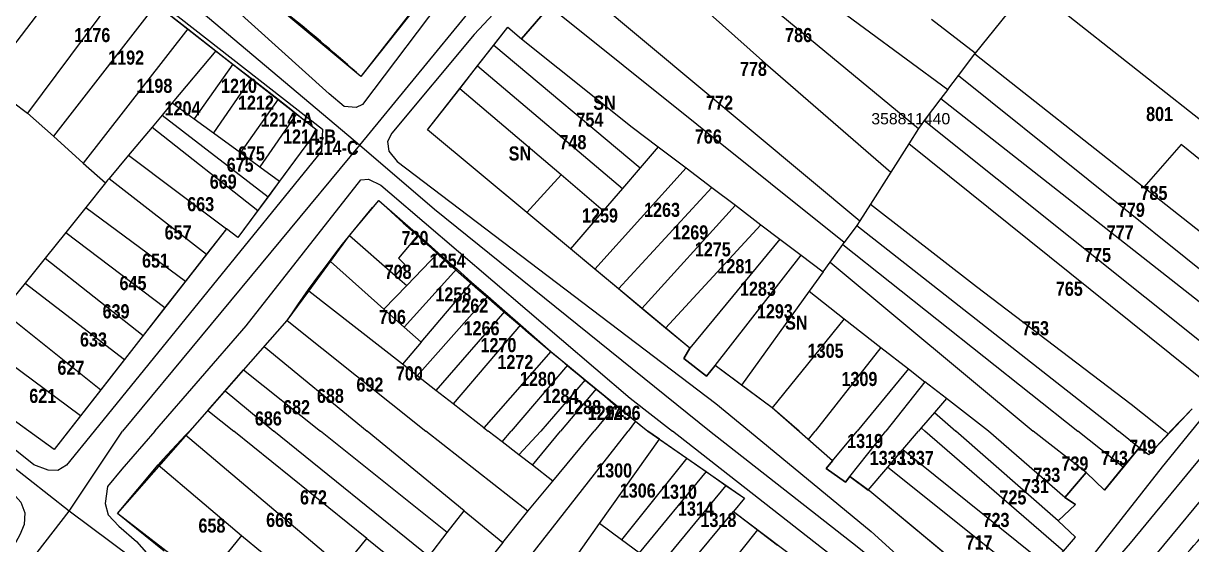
# Model space of a CAD drawing. Extents: x 199665 to 201826, y 4836581 to 4838476.
# Drawn here: x 200654.4 to 200861.5, y 4837573.8 to 4837666.3 of the extents above; entities that cross this region are included whole.
import ezdxf
from ezdxf.enums import TextEntityAlignment as Align

# ---------------------------------------------------------------- set-up
doc = ezdxf.new("R2010")
doc.units = 0
doc.header["$LTSCALE"] = 1.5
doc.header["$MEASUREMENT"] = 0
for name, color, linetype in [('CD-MALHA-LOTES', 40, 'CONTINUOUS'), ('CD_TXT_QUADRA', 7, 'CONTINUOUS'), ('RU-QUADRAS', 6, 'CONTINUOUS'), ('SV-EIXO-RUA-N-PAV', 6, 'CONTINUOUS'), ('SV-RUA-NAO-PAV-S-GUIA-C-GUIA', 7, 'CONTINUOUS'), ('Th_NmrPort', 1, 'CONTINUOUS')]:
    doc.layers.add(name, color=color, linetype=linetype)
doc.styles.add('MONOTXT', font='ARIAL.TTF', dxfattribs={"height": 0.2})
doc.styles.get("Standard").update_dxf_attribs({"font": 'swisscbo.ttf'})

msp = doc.modelspace()

# ---------------------------------------------------------------- linework, layer by layer
at = {"layer": 'CD-MALHA-LOTES', "linetype": 'Continuous'}
for p, q in [((200764.95, 4837693.93), (200818.25, 4837654.54)), ((200761.79, 4837690.05), (200813.09, 4837647.64)), ((200757.25, 4837684.86), (200785.96, 4837659.17)), ((200665.54, 4837679.34), (200647.7, 4837655.88)), ((200749.33, 4837675.81), (200802.69, 4837631.25)), ((200672.58, 4837673.85), (200655.12, 4837650.35)), ((200832.83, 4837673), (200823.14, 4837661.01)), ((200677.93, 4837669.67), (200659.71, 4837646.24)), ((200677.93, 4837669.67), (200683.53, 4837665.3)), ((200714.2, 4837656.85), (200697.57, 4837670.79)), ((200747.64, 4837669.25), (200742.72, 4837663.52)), ((200799.92, 4837627.41), (200747.64, 4837669.25)), ((200723.68, 4837668.94), (200714.2, 4837656.85)), ((200837.66, 4837669.18), (200887.31, 4837630)), ((200683.53, 4837665.3), (200664.98, 4837641.5)), ((200683.53, 4837665.3), (200688.51, 4837661.41)), ((200737.77, 4837662.41), (200740.28, 4837665.62)), ((200740.28, 4837665.62), (200742.72, 4837663.52)), ((200823.14, 4837661.01), (200815.36, 4837666.93)), ((200742.72, 4837663.52), (200762.33, 4837647.87)), ((200688.51, 4837661.41), (200680.78, 4837652.17)), ((200688.51, 4837661.41), (200691.52, 4837659.06)), ((200734.89, 4837658.74), (200737.77, 4837662.41)), ((200737.77, 4837662.41), (200763.71, 4837640.64)), ((200823.03, 4837660.87), (200823.14, 4837661.01)), ((200691.52, 4837659.06), (200684.66, 4837649.34)), ((200691.52, 4837659.06), (200694.75, 4837656.54)), ((200785.96, 4837659.17), (200808.19, 4837639.91)), ((200820.15, 4837657.05), (200823.03, 4837660.87)), ((200823.03, 4837660.87), (200852.99, 4837637.24)), ((200731.73, 4837654.69), (200734.89, 4837658.74)), ((200734.89, 4837658.74), (200760.59, 4837637.01)), ((200818.25, 4837654.54), (200820.15, 4837657.05)), ((200820.15, 4837657.05), (200874.2, 4837613.62)), ((200647.7, 4837655.88), (200655.12, 4837650.35)), ((200694.75, 4837656.54), (200688.08, 4837646.84)), ((200694.75, 4837656.54), (200699.54, 4837652.8)), ((200699.54, 4837652.8), (200692.86, 4837643.34)), ((200699.54, 4837652.8), (200701.5, 4837651.27)), ((200726.02, 4837647.4), (200731.73, 4837654.69)), ((200749.73, 4837639.38), (200731.73, 4837654.69)), ((200817.06, 4837652.97), (200814.08, 4837649.02)), ((200818.25, 4837654.54), (200817.06, 4837652.97)), ((200817.06, 4837652.97), (200871.43, 4837610.16)), ((200680.78, 4837652.17), (200678.99, 4837650.02)), ((200680.78, 4837652.17), (200684.66, 4837649.34)), ((200701.5, 4837651.27), (200702.81, 4837650.23)), ((200655.12, 4837650.35), (200659.71, 4837646.24)), ((200678.99, 4837650.02), (200677.19, 4837647.88)), ((200678.99, 4837650.02), (200697.75, 4837635.53)), ((200684.66, 4837649.34), (200688.08, 4837646.84)), ((200702.81, 4837650.23), (200696.33, 4837640.81)), ((200702.81, 4837650.23), (200706.44, 4837647.34)), ((200814.08, 4837649.02), (200813.4, 4837648.12)), ((200814.08, 4837649.02), (200868, 4837605.88)), ((200677.19, 4837647.88), (200673.03, 4837642.91)), ((200677.19, 4837647.88), (200695.95, 4837633.08)), ((200688.08, 4837646.84), (200692.86, 4837643.34)), ((200706.44, 4837647.34), (200699.78, 4837638.29)), ((200743.63, 4837632.73), (200726.02, 4837647.4)), ((200762.33, 4837647.87), (200766.93, 4837644.38)), ((200813.09, 4837647.64), (200811.37, 4837644.92)), ((200813.4, 4837648.12), (200813.09, 4837647.64)), ((200659.71, 4837646.24), (200664.98, 4837641.5)), ((200766.93, 4837644.38), (200763.71, 4837640.64)), ((200766.93, 4837644.38), (200771.88, 4837640.62)), ((200811.37, 4837644.92), (200808.19, 4837639.91)), ((200864.86, 4837601.95), (200811.37, 4837644.92)), ((200859.63, 4837644.76), (200852.99, 4837637.24)), ((200883.56, 4837625.32), (200859.63, 4837644.76)), ((200673.03, 4837642.91), (200669.57, 4837638.77)), ((200673.03, 4837642.91), (200690.38, 4837629.84)), ((200692.86, 4837643.34), (200696.33, 4837640.81)), ((200664.98, 4837641.5), (200668.92, 4837637.97)), ((200696.33, 4837640.81), (200699.78, 4837638.29)), ((200771.88, 4837640.62), (200755.68, 4837622.68)), ((200763.71, 4837640.64), (200760.59, 4837637.01)), ((200771.88, 4837640.62), (200776.43, 4837637.16)), ((200669.32, 4837638.48), (200668.92, 4837637.97)), ((200669.57, 4837638.77), (200669.32, 4837638.48)), ((200669.57, 4837638.77), (200686.85, 4837625.31)), ((200699.78, 4837638.29), (200697.75, 4837635.53)), ((200749.73, 4837639.38), (200743.63, 4837632.73)), ((200757.18, 4837633.04), (200749.73, 4837639.38)), ((200808.19, 4837639.91), (200804.58, 4837634.22)), ((200668.92, 4837637.97), (200665.45, 4837633.64)), ((200760.59, 4837637.01), (200757.18, 4837633.04)), ((200776.43, 4837637.16), (200759.89, 4837619.17)), ((200776.43, 4837637.16), (200780.6, 4837634)), ((200852.99, 4837637.24), (200877.58, 4837617.84)), ((200697.75, 4837635.53), (200695.95, 4837633.08)), ((200712.21, 4837628.65), (200717.38, 4837634.86)), ((200717.38, 4837634.86), (200724.35, 4837628.74)), ((200780.6, 4837634), (200764.03, 4837615.72)), ((200780.6, 4837634), (200785.14, 4837630.55)), ((200804.58, 4837634.22), (200802.69, 4837631.25)), ((200804.58, 4837634.22), (200823.37, 4837619.61)), ((200665.45, 4837633.64), (200661.89, 4837629.2)), ((200665.45, 4837633.64), (200683.13, 4837620.54)), ((200695.95, 4837633.08), (200692.43, 4837628.3)), ((200751.37, 4837626.28), (200743.63, 4837632.73)), ((200757.18, 4837633.04), (200751.37, 4837626.28)), ((200690.38, 4837629.84), (200686.85, 4837625.31)), ((200692.43, 4837628.3), (200690.38, 4837629.84)), ((200785.14, 4837630.55), (200768.24, 4837612.21)), ((200785.14, 4837630.55), (200788.5, 4837628)), ((200802.11, 4837630.45), (200799.92, 4837627.41)), ((200802.69, 4837631.25), (200802.11, 4837630.45)), ((200802.11, 4837630.45), (200847.75, 4837594.58)), ((200661.89, 4837629.2), (200658.25, 4837624.65)), ((200661.89, 4837629.2), (200679.48, 4837615.85)), ((200708.84, 4837624.06), (200712.21, 4837628.65)), ((200712.21, 4837628.65), (200720.32, 4837621.55)), ((200724.35, 4837628.74), (200720.88, 4837624.65)), ((200724.35, 4837628.74), (200727.93, 4837625.59)), ((200788.5, 4837628), (200772.51, 4837608.65)), ((200788.5, 4837628), (200792.27, 4837625.14)), ((200755.68, 4837622.68), (200751.37, 4837626.28)), ((200797.39, 4837623.9), (200799.65, 4837627.04)), ((200799.65, 4837627.04), (200799.92, 4837627.41)), ((200799.65, 4837627.04), (200841.32, 4837593.93)), ((200658.25, 4837624.65), (200654.68, 4837620.2)), ((200658.25, 4837624.65), (200675.64, 4837610.94)), ((200686.85, 4837625.31), (200683.13, 4837620.54)), ((200704.96, 4837618.78), (200708.84, 4837624.06)), ((200708.84, 4837624.06), (200718.3, 4837615.59)), ((200720.88, 4837624.65), (200722.03, 4837623.53)), ((200722.34, 4837619.78), (200727.93, 4837625.59)), ((200727.93, 4837625.59), (200731.2, 4837622.72)), ((200777.03, 4837605.58), (200792.27, 4837625.14)), ((200792.27, 4837625.14), (200796.16, 4837622.19)), ((200796.16, 4837622.19), (200797.39, 4837623.9)), ((200797.39, 4837623.9), (200833.39, 4837593.93)), ((200722.03, 4837623.53), (200720.32, 4837621.55)), ((200731.2, 4837622.72), (200721.89, 4837612.39)), ((200731.2, 4837622.72), (200733.91, 4837620.34)), ((200759.89, 4837619.17), (200755.68, 4837622.68)), ((200796.16, 4837622.19), (200793.68, 4837618.75)), ((200654.68, 4837620.2), (200650.7, 4837615.23)), ((200654.68, 4837620.2), (200672.32, 4837606.67)), ((200683.13, 4837620.54), (200679.48, 4837615.85)), ((200722.34, 4837619.78), (200718.3, 4837615.59)), ((200720.32, 4837621.55), (200722.34, 4837619.78)), ((200724.89, 4837609.71), (200733.91, 4837620.34)), ((200733.91, 4837620.34), (200736.74, 4837617.86)), ((200823.37, 4837619.61), (200850.79, 4837598.73)), ((200701.14, 4837613.56), (200704.96, 4837618.78)), ((200721.58, 4837605.8), (200704.96, 4837618.78)), ((200736.74, 4837617.86), (200724.22, 4837603.75)), ((200736.74, 4837617.86), (200739.76, 4837615.2)), ((200764.03, 4837615.72), (200759.89, 4837619.17)), ((200793.68, 4837618.75), (200781.7, 4837602.13)), ((200793.68, 4837618.75), (200799.92, 4837613.86)), ((200679.48, 4837615.85), (200675.64, 4837610.94)), ((200718.3, 4837615.59), (200721.89, 4837612.39)), ((200768.24, 4837612.21), (200764.03, 4837615.72)), ((200650.7, 4837615.23), (200668.13, 4837601.3)), ((200697.09, 4837608.98), (200701.14, 4837613.56)), ((200701.14, 4837613.56), (200725.75, 4837593.93)), ((200739.76, 4837615.2), (200727.53, 4837601.16)), ((200739.76, 4837615.2), (200742.49, 4837612.81)), ((200799.92, 4837613.86), (200787.15, 4837598.1)), ((200799.92, 4837613.86), (200806.42, 4837608.79)), ((200721.89, 4837612.39), (200724.89, 4837609.71)), ((200742.49, 4837612.81), (200730.58, 4837598.77)), ((200742.49, 4837612.81), (200747.87, 4837608.07)), ((200772.51, 4837608.65), (200768.24, 4837612.21)), ((200664.52, 4837596.67), (200646.51, 4837610)), ((200675.64, 4837610.94), (200672.32, 4837606.67)), ((200724.89, 4837609.71), (200721.58, 4837605.8)), ((200693.43, 4837604.82), (200697.09, 4837608.98)), ((200697.09, 4837608.98), (200715.34, 4837593.93)), ((200747.87, 4837608.07), (200736, 4837594.54)), ((200747.87, 4837608.07), (200750.83, 4837605.65)), ((200772.51, 4837608.65), (200771.49, 4837606.84)), ((200806.42, 4837608.79), (200794.73, 4837593.93)), ((200806.42, 4837608.79), (200811.32, 4837604.98)), ((200672.32, 4837606.67), (200668.13, 4837601.3)), ((200724.22, 4837603.75), (200721.58, 4837605.8)), ((200750.83, 4837605.65), (200740.83, 4837593.94)), ((200750.83, 4837605.65), (200754, 4837603.04)), ((200771.49, 4837606.84), (200775.47, 4837603.7)), ((200775.47, 4837603.7), (200777.03, 4837605.58)), ((200781.7, 4837602.13), (200777.03, 4837605.58)), ((200655.33, 4837593.93), (200641.63, 4837603.81)), ((200690.14, 4837601.1), (200693.43, 4837604.82)), ((200693.43, 4837604.82), (200707.05, 4837593.93)), ((200727.53, 4837601.16), (200724.22, 4837603.75)), ((200754, 4837603.04), (200746.1, 4837593.93)), ((200754, 4837603.04), (200755.9, 4837601.48)), ((200811.32, 4837604.98), (200802.17, 4837593.93)), ((200811.32, 4837604.98), (200814.22, 4837602.72)), ((200668.13, 4837601.3), (200664.52, 4837596.67)), ((200687.07, 4837597.62), (200690.14, 4837601.1)), ((200690.14, 4837601.1), (200698.78, 4837593.93)), ((200730.58, 4837598.77), (200727.53, 4837601.16)), ((200755.9, 4837601.48), (200749.62, 4837593.93)), ((200755.9, 4837601.48), (200759.41, 4837598.59)), ((200787.15, 4837598.1), (200781.7, 4837602.13)), ((200814.22, 4837602.72), (200807.27, 4837593.93)), ((200818.03, 4837599.76), (200814.22, 4837602.72)), ((200818.03, 4837599.76), (200815.9, 4837597.27)), ((200825.5, 4837593.93), (200818.03, 4837599.76)), ((200683.82, 4837593.93), (200687.07, 4837597.62)), ((200687.07, 4837597.62), (200691.7, 4837593.93)), ((200736, 4837594.54), (200730.58, 4837598.77)), ((200759.41, 4837598.59), (200755.56, 4837593.93)), ((200759.41, 4837598.59), (200762.93, 4837595.69)), ((200791.9, 4837593.93), (200787.15, 4837598.1)), ((200815.9, 4837597.27), (200813.55, 4837594.51)), ((200815.9, 4837597.27), (200819.68, 4837593.93)), ((200850.79, 4837598.73), (200856.79, 4837593.93)), ((200857.72, 4837593.93), (200861.61, 4837597.9)), ((200664.52, 4837596.67), (200662.38, 4837593.93)), ((200762.93, 4837595.69), (200761.58, 4837593.93)), ((200762.93, 4837595.69), (200765.07, 4837593.93)), ((200659.85, 4837590.67), (200655.33, 4837593.93)), ((200662.38, 4837593.93), (200659.85, 4837590.67)), ((200683.15, 4837593.22), (200679.09, 4837588.91)), ((200683.82, 4837593.93), (200683.15, 4837593.22)), ((200711, 4837569.62), (200683.15, 4837593.22)), ((200715.3, 4837574.89), (200691.7, 4837593.93)), ((200726.28, 4837571.74), (200698.78, 4837593.93)), ((200729.54, 4837575.98), (200707.05, 4837593.93)), ((200732.51, 4837579.84), (200715.34, 4837593.93)), ((200743.82, 4837579.76), (200725.75, 4837593.93)), ((200736, 4837594.54), (200736.79, 4837593.93)), ((200739.24, 4837592.04), (200736.79, 4837593.93)), ((200739.24, 4837592.04), (200740.83, 4837593.94)), ((200740.75, 4837567.33), (200761.58, 4837593.93)), ((200746.1, 4837593.93), (200742.23, 4837589.73)), ((200744.63, 4837587.89), (200749.62, 4837593.93)), ((200748.25, 4837585.1), (200755.56, 4837593.93)), ((200767.14, 4837592.5), (200765.07, 4837593.93)), ((200791.9, 4837593.93), (200793.57, 4837592.46)), ((200793.57, 4837592.46), (200794.73, 4837593.93)), ((200797.83, 4837588.7), (200802.17, 4837593.93)), ((200800.91, 4837585.89), (200807.27, 4837593.93)), ((200810.27, 4837590.67), (200813.05, 4837593.93)), ((200813.55, 4837594.51), (200813.05, 4837593.93)), ((200814.19, 4837593.93), (200813.55, 4837594.51)), ((200838.75, 4837572.67), (200814.19, 4837593.93)), ((200837.85, 4837578.02), (200819.68, 4837593.93)), ((200838.99, 4837582.16), (200825.5, 4837593.93)), ((200842.78, 4837586.63), (200833.39, 4837593.93)), ((200849.36, 4837587.54), (200841.32, 4837593.93)), ((200847.75, 4837594.58), (200848.55, 4837593.93)), ((200852.2, 4837591.01), (200848.55, 4837593.93)), ((200857.35, 4837593.49), (200853.91, 4837589.73)), ((200856.79, 4837593.93), (200857.35, 4837593.49)), ((200857.72, 4837593.93), (200857.35, 4837593.49)), ((200742.23, 4837589.73), (200739.24, 4837592.04)), ((200756.54, 4837577.55), (200767.14, 4837592.5)), ((200767.14, 4837592.5), (200772, 4837589.13)), ((200793.57, 4837592.46), (200797.83, 4837588.7)), ((200807.61, 4837587.56), (200810.27, 4837590.67)), ((200810.27, 4837590.67), (200836.22, 4837569.82)), ((200849.36, 4837587.54), (200852.2, 4837591.01)), ((200853.91, 4837589.73), (200852.2, 4837591.01)), ((200679.09, 4837588.91), (200678.29, 4837587.96)), ((200744.63, 4837587.89), (200742.23, 4837589.73)), ((200772, 4837589.13), (200760.4, 4837574.69)), ((200772, 4837589.13), (200775.42, 4837586.76)), ((200797.83, 4837588.7), (200796.7, 4837587.34)), ((200671.05, 4837579.31), (200678.29, 4837587.96)), ((200678.29, 4837587.96), (200693.08, 4837575.46)), ((200748.25, 4837585.1), (200744.63, 4837587.89)), ((200775.42, 4837586.76), (200763.56, 4837572.35)), ((200775.42, 4837586.76), (200778.91, 4837584.33)), ((200796.7, 4837587.34), (200800.11, 4837584.87)), ((200804.14, 4837583.49), (200807.61, 4837587.56)), ((200807.61, 4837587.56), (200833.58, 4837566.86)), ((200838.99, 4837582.16), (200842.78, 4837586.63)), ((200842.78, 4837586.63), (200846.06, 4837583.49)), ((200846.06, 4837583.49), (200849.36, 4837587.54)), ((200743.82, 4837579.76), (200748.25, 4837585.1)), ((200778.91, 4837584.33), (200766.95, 4837569.83)), ((200778.91, 4837584.33), (200782.23, 4837582.03)), ((200800.11, 4837584.87), (200800.91, 4837585.89)), ((200800.91, 4837585.89), (200804.14, 4837583.49)), ((200804.42, 4837583.28), (200804.14, 4837583.49)), ((200828.35, 4837563.44), (200804.42, 4837583.28)), ((200782.23, 4837582.03), (200780.27, 4837579.68)), ((200837.85, 4837578.02), (200840.93, 4837580.92)), ((200840.93, 4837580.92), (200838.99, 4837582.16)), ((200679.32, 4837572.67), (200671.05, 4837579.31)), ((200729.54, 4837575.98), (200732.51, 4837579.84)), ((200732.51, 4837579.84), (200739.39, 4837574.2)), ((200739.39, 4837574.2), (200743.57, 4837579.45)), ((200743.57, 4837579.45), (200743.82, 4837579.76)), ((200760.33, 4837555.77), (200780.27, 4837579.68)), ((200780.27, 4837579.68), (200784.53, 4837576.43)), ((200748.05, 4837565.56), (200756.54, 4837577.55)), ((200760.4, 4837574.69), (200756.54, 4837577.55)), ((200784.53, 4837576.43), (200764.97, 4837552.06)), ((200784.53, 4837576.43), (200788.05, 4837573.75)), ((200840.93, 4837575.12), (200837.85, 4837578.02)), ((200693.08, 4837575.46), (200686.44, 4837567.28)), ((200693.08, 4837575.46), (200696.76, 4837572.34)), ((200711, 4837569.62), (200715.3, 4837574.89)), ((200715.3, 4837574.89), (200720.16, 4837570.97)), ((200726.28, 4837571.74), (200729.54, 4837575.98)), ((200739.39, 4837574.2), (200736.53, 4837570.62)), ((200763.56, 4837572.35), (200760.4, 4837574.69)), ((200838.75, 4837572.67), (200840.93, 4837575.12))]:
    msp.add_line(p, q, dxfattribs=at)
at = {"layer": 'RU-QUADRAS', "color": 6, "linetype": 'Continuous'}
for points in [[(200609.39, 4837742.67), (200632.1, 4837771.06), (200631.13, 4837771.82), (200635.37, 4837777.42), (200674.59, 4837746.85), (200704.02, 4837726.36), (200727.28, 4837707.07), (200728.57, 4837708.68), (200744.73, 4837695.42), (200714.2, 4837656.85, 0.02913), (200687.82, 4837678.04), (200686.47, 4837676.36), (200681.9, 4837680.18), (200683.75, 4837682.45), (200623.24, 4837729.79), (200623.93, 4837730.65)], [(200671.05, 4837579.31), (200701.14, 4837613.55, -0.030839), (200717.38, 4837634.86, 0.01612), (200765.07, 4837593.93), (200782.23, 4837582.03), (200780.27, 4837579.68), (200802.47, 4837562.92), (200803.89, 4837564.83), (200818.9, 4837552.65), (200822.27, 4837549.39), (200810.02, 4837535.73), (200789.74, 4837509), (200775.68, 4837494.09), (200761.38, 4837506), (200762.47, 4837507.29), (200749.11, 4837519.05)]]:
    msp.add_lwpolyline(points, format="xyb", close=True, dxfattribs=at)
msp.add_lwpolyline([(200556.82, 4837674.08), (200557.41, 4837676.45), (200596.23, 4837725.81), (200619.23, 4837708.23), (200622.65, 4837712.84), (200706.44, 4837647.34), (200692.43, 4837628.3), (200690.38, 4837629.84), (200659.85, 4837590.67), (200641.63, 4837603.81), (200643.1, 4837605.77), (200600.02, 4837637.61), (200598.58, 4837635.77), (200570.97, 4837660.48), (200557.64, 4837671.59)], close=True, dxfattribs=at)
msp.add_lwpolyline([(200861.61, 4837597.9), (200853.91, 4837589.73), (200852.2, 4837591.01), (200846.06, 4837583.49), (200842.78, 4837586.63), (200838.99, 4837582.16), (200840.93, 4837580.92), (200837.85, 4837578.02), (200840.93, 4837575.12), (200829.61, 4837562.4), (200804.42, 4837583.28), (200800.91, 4837585.89), (200800.11, 4837584.87), (200796.7, 4837587.34), (200797.83, 4837588.7), (200787.15, 4837598.1), (200777.03, 4837605.58), (200775.47, 4837603.7), (200771.49, 4837606.84), (200772.51, 4837608.65), (200726.02, 4837647.4), (200740.28, 4837665.62), (200742.72, 4837663.52), (200747.64, 4837669.25)], dxfattribs=at)
msp.add_lwpolyline([(200855.89, 4837567.02, 0.02084), (200876.46, 4837591.18), (200874.55, 4837592.77), (200877.15, 4837595.81), (200933.24, 4837550.46)], format="xyb", dxfattribs=at)
at = {"layer": 'SV-EIXO-RUA-N-PAV'}
for p, q in [((200713.95, 4837644.66), (200672.56, 4837679.6)), ((200727.27, 4837633.25), (200713.95, 4837644.66)), ((200776.02, 4837593.93), (200727.27, 4837633.25))]:
    msp.add_line(p, q, dxfattribs=at)
for points in [[(200881.09, 4837854.56), (200834.65, 4837798.54), (200788.86, 4837741.76), (200773.61, 4837722.78), (200776.71, 4837719.37), (200753.89, 4837693.44), (200713.95, 4837644.66), (200671.94, 4837593.93)], [(200344.45, 4837183.34), (200364.24, 4837208.88), (200379.38, 4837227.2), (200395.41, 4837245.56), (200412.77, 4837269.6), (200431.8, 4837294.47), (200453.83, 4837320.84), (200470.53, 4837342.21), (200499.07, 4837378.1), (200525.11, 4837410.15), (200547.81, 4837438.86), (200568.18, 4837464.07), (200586.54, 4837486.77), (200602.4, 4837505.46), (200624.77, 4837533.34), (200627.47, 4837536.3), (200635.45, 4837545.03), (200656.82, 4837572.4), (200662.49, 4837579.75), (200671.94, 4837593.93)], [(200866.99, 4837593.93), (200850.62, 4837574.07), (200830.92, 4837551.37), (200801.21, 4837514.31), (200776.84, 4837483.93), (200748.79, 4837453.05), (200735.01, 4837435.3), (200713.74, 4837409.31), (200696.38, 4837392.62), (200647.78, 4837340.21), (200614.62, 4837296.88), (200592.92, 4837270.65), (200577.07, 4837252.91), (200558.19, 4837231.58), (200540.14, 4837215.6), (200520.97, 4837199.57), (200504.07, 4837181.02), (200486.06, 4837162.31), (200459.47, 4837132.44), (200442.34, 4837118.59), (200432.61, 4837108.08)], [(201021.79, 4837287.1), (200965.36, 4837332.51), (200924.31, 4837366.95), (200899.73, 4837388.04), (200889.77, 4837394.94), (200877.35, 4837404.42), (200859.94, 4837417.86), (200842.01, 4837434.25), (200819.8, 4837451.21), (200810.71, 4837459.92), (200799.19, 4837471.83), (200786.77, 4837480.79), (200776.84, 4837483.93), (200765.49, 4837493.95), (200738.48, 4837517.27), (200714.07, 4837538.01), (200698.05, 4837550.03), (200673.68, 4837571.4), (200662.49, 4837579.75), (200644.43, 4837593.93)], [(201159.2, 4837294.06), (201130.09, 4837320.68), (201097.74, 4837347.82), (201079.81, 4837361.78), (201039.81, 4837393.04), (201006.07, 4837417.75), (200978.23, 4837437.4), (200956.32, 4837453.4), (200947.32, 4837459.83), (200943, 4837460.37), (200933.92, 4837469.31), (200916.5, 4837482.41), (200900.63, 4837495.24), (200874.11, 4837517.09), (200840.82, 4837545.7), (200830.92, 4837551.37), (200819.57, 4837559.38), (200802.21, 4837573.4), (200776.02, 4837593.93)]]:
    msp.add_lwpolyline(points, dxfattribs=at)
at = {"layer": 'SV-RUA-NAO-PAV-S-GUIA-C-GUIA'}
for points in [[(200747.11, 4837696.84), (200747, 4837695.09), (200745.56, 4837693.11), (200714.51, 4837651.87), (200713.4, 4837651.35), (200711.28, 4837651.5), (200708.6, 4837653.8), (200682.82, 4837677.06), (200606.32, 4837737.64), (200604.56, 4837739.41), (200604.09, 4837740.59), (200604.06, 4837742.84), (200604.89, 4837743.69)], [(200596.45, 4837733.26), (200600.02, 4837733.08), (200670.76, 4837676.16), (200707.44, 4837647.51), (200707.23, 4837643.58), (200666.92, 4837593.93)], [(200861.47, 4837593.93), (200897.38, 4837638.09), (200898.93, 4837640.38), (200899.92, 4837642.82), (200899.64, 4837645.05), (200897.76, 4837646.77), (200829.81, 4837702.36), (200793.34, 4837731.43), (200791.49, 4837732.23), (200790.19, 4837732.19), (200788.78, 4837731.05), (200753.06, 4837684.38), (200734.27, 4837664.28), (200719.69, 4837646.79), (200718.95, 4837645.3), (200719.18, 4837643.59), (200720.62, 4837641.8), (200777.15, 4837598.85), (200783.11, 4837593.93)], [(200677.68, 4837593.93), (200693.9, 4837612.6), (200714.21, 4837638.54), (200715.59, 4837638.63), (200717.78, 4837637.58), (200719.34, 4837636.21), (200761.98, 4837599.78), (200769.45, 4837593.93)], [(200637.28, 4837593.93), (200652.52, 4837582.94), (200653.96, 4837581.33), (200654.62, 4837579.44), (200654.5, 4837577.39), (200653.73, 4837575.55), (200652.36, 4837572.96), (200645.19, 4837563.44), (200627.16, 4837539.49), (200625.35, 4837538.34)], [(200666.92, 4837593.93), (200662.05, 4837587.92), (200660.49, 4837586.99), (200658.76, 4837587.01), (200656.25, 4837587.98), (200648.74, 4837593.93)], [(200677.68, 4837593.93), (200671.84, 4837587.2), (200669.32, 4837584.15), (200668.89, 4837581.13), (200669.42, 4837579.12), (200671.3, 4837577.1), (200674.43, 4837574.35), (200679.31, 4837568.85)], [(200806.23, 4837565.13), (200769.45, 4837593.93)], [(200783.11, 4837593.93), (200804.68, 4837576.12), (200818.3, 4837563.78), (200818.76, 4837563.44), (200826.57, 4837557.7), (200828.22, 4837557.16), (200830.29, 4837557.11), (200832, 4837558.02), (200834.01, 4837559.2), (200837.34, 4837563.44), (200856.35, 4837587.62), (200861.47, 4837593.93)], [(201012.24, 4837545.57), (201005.67, 4837538.19), (200982.53, 4837508.96), (200976.19, 4837497.67), (200972.49, 4837494.96), (200958.43, 4837478.62), (200949.87, 4837467.56), (200948.03, 4837466.18), (200945.96, 4837465.21), (200943.55, 4837464.93), (200941.1, 4837466.85), (200938.82, 4837470.46), (200934.93, 4837474.27), (200900.81, 4837499.23), (200844.5, 4837546.07), (200840.82, 4837548.68), (200839.67, 4837551.09), (200839.91, 4837553.17), (200841.81, 4837555.9), (200848.05, 4837563.44), (200873.29, 4837593.93)]]:
    msp.add_lwpolyline(points, dxfattribs=at)

# ---------------------------------------------------------------- texts
at = {"layer": 'CD_TXT_QUADRA', "color": 7, "linetype": 'Continuous', "style": 'MONOTXT'}
msp.add_text('358811440', height=2, dxfattribs=at).set_placement((200804.71, 4837648.36))
at = {"layer": 'Th_NmrPort', "color": 1}
for s, p in [('1176', (200663.42, 4837664.2)), ('786', (200789.42, 4837664.2)), ('1192', (200669.42, 4837660.2)), ('778', (200781.42, 4837658.2)), ('1198', (200674.42, 4837655.2)), ('1210', (200689.42, 4837655.2)), ('1212', (200692.42, 4837652.2)), ('SN', (200755.42, 4837652.2)), ('772', (200775.42, 4837652.2)), ('1204', (200679.42, 4837651.2)), ('801', (200853.42, 4837650.2)), ('1214-A', (200696.42, 4837649.2)), ('754', (200752.42, 4837649.2)), ('1214-B', (200700.42, 4837646.2)), ('748', (200749.42, 4837645.2)), ('766', (200773.42, 4837646.2)), ('675', (200692.42, 4837643.2)), ('1214-C', (200704.42, 4837644.2)), ('SN', (200740.42, 4837643.2)), ('675', (200690.42, 4837641.2)), ('669', (200687.42, 4837638.2)), ('785', (200852.42, 4837636.2)), ('663', (200683.42, 4837634.2)), ('1263', (200764.42, 4837633.2)), ('779', (200848.42, 4837633.2)), ('1259', (200753.42, 4837632.2)), ('657', (200679.42, 4837629.2)), ('1269', (200769.42, 4837629.2)), ('777', (200846.42, 4837629.2)), ('720', (200721.42, 4837628.2)), ('1275', (200773.42, 4837626.2)), ('775', (200842.42, 4837625.2)), ('651', (200675.42, 4837624.2)), ('1254', (200726.42, 4837624.2)), ('1281', (200777.42, 4837623.2)), ('708', (200718.42, 4837622.2)), ('645', (200671.42, 4837620.2)), ('1258', (200727.42, 4837618.2)), ('1283', (200781.42, 4837619.2)), ('765', (200837.42, 4837619.2)), ('1262', (200730.42, 4837616.2)), ('639', (200668.42, 4837615.2)), ('706', (200717.42, 4837614.2)), ('1293', (200784.42, 4837615.2)), ('1266', (200732.42, 4837612.2)), ('SN', (200789.42, 4837613.2)), ('753', (200831.42, 4837612.2)), ('633', (200664.42, 4837610.2)), ('1270', (200735.42, 4837609.2)), ('1305', (200793.42, 4837608.2)), ('1272', (200738.42, 4837606.2)), ('627', (200660.42, 4837605.2)), ('700', (200720.42, 4837604.2)), ('692', (200713.42, 4837602.2)), ('1280', (200742.42, 4837603.2)), ('1309', (200799.42, 4837603.2)), ('621', (200655.42, 4837600.2)), ('688', (200706.42, 4837600.2)), ('1284', (200746.42, 4837600.2)), ('682', (200700.42, 4837598.2)), ('1288', (200750.42, 4837598.2)), ('686', (200695.42, 4837596.2)), ('1294', (200754.42, 4837597.2)), ('1296', (200757.42, 4837597.2)), ('1319', (200800.42, 4837592.2)), ('749', (200850.42, 4837591.2)), ('1333', (200804.42, 4837589.2)), ('1337', (200809.42, 4837589.2)), ('739', (200838.42, 4837588.2)), ('743', (200845.42, 4837589.2)), ('1300', (200755.93, 4837586.98)), ('733', (200833.42, 4837586.2)), ('1306', (200760.11, 4837583.41)), ('1310', (200767.42, 4837583.2)), ('731', (200831.42, 4837584.2)), ('672', (200703.42, 4837582.2)), ('725', (200827.42, 4837582.2)), ('1314', (200770.42, 4837580.2)), ('658', (200685.42, 4837577.2)), ('666', (200697.42, 4837578.2)), ('1318', (200774.42, 4837578.2)), ('723', (200824.42, 4837578.2)), ('717', (200821.42, 4837574.2))]:
    msp.add_text(s, height=2.5, dxfattribs=at).set_placement(p, align=Align.MIDDLE_LEFT)

doc.saveas('drawing.dxf')
